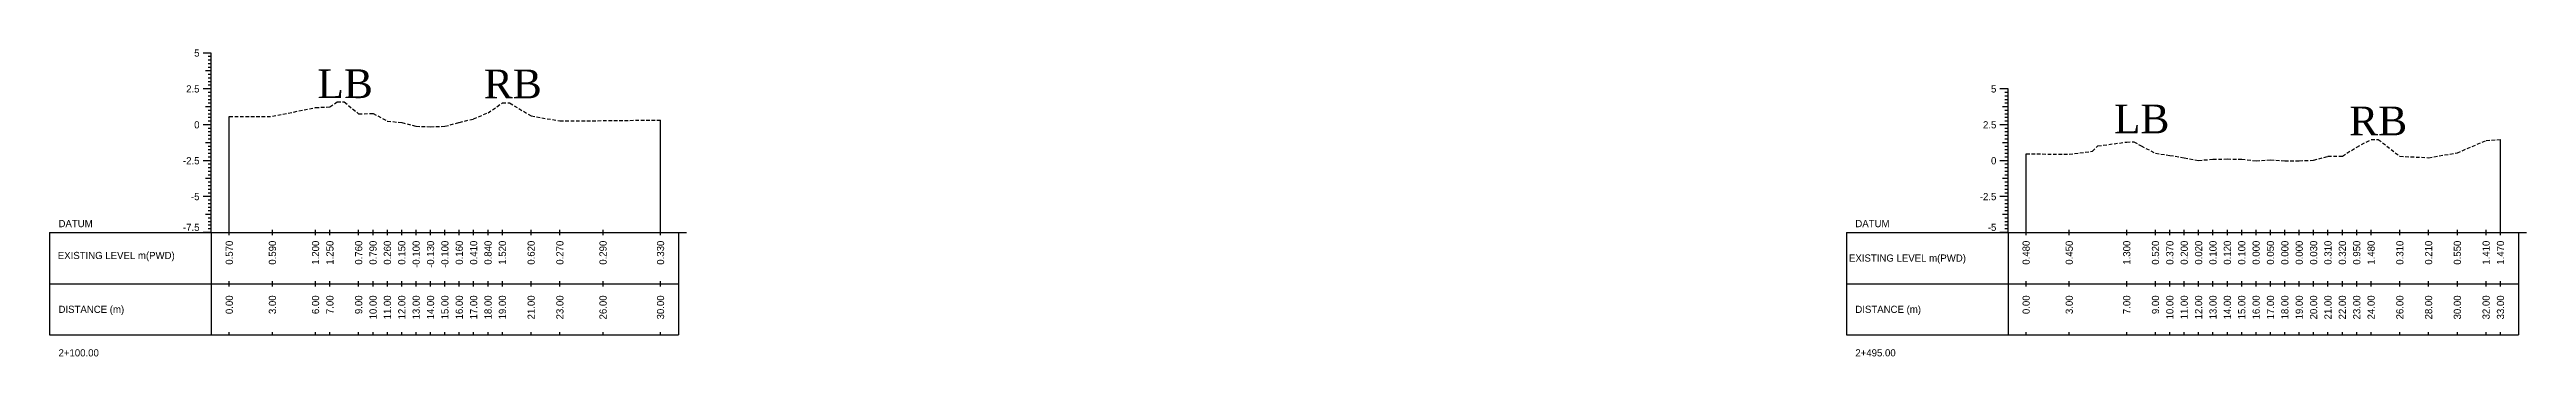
# Model space of a CAD drawing. Header units: inches. Extents: x 2552 to 3818, y -1499 to -1059.
# Drawn here: x 3636.4 to 3808.7, y -1364.3 to -1342.9 of the extents above; entities that cross this region are included whole.
import ezdxf
from ezdxf.enums import TextEntityAlignment as Align

# ---------------------------------------------------------------- set-up
doc = ezdxf.new("R2010")
doc.units = ezdxf.units.IN
doc.header["$MEASUREMENT"] = 0
doc.linetypes.add('HIDDEN', pattern=[0.375, 0.25, -0.125])
doc.layers.add('CS_Drawing', color=7, linetype='Continuous')
doc.layers.add('GL', color=3, linetype='HIDDEN')
doc.styles.add('romans', font='romans.shx')

msp = doc.modelspace()

# ---------------------------------------------------------------- linework, layer by layer
at = {"layer": 'CS_Drawing'}
for p, q in [((3647.63, -1343.17), (3647.06, -1343.17)), ((3647.63, -1343.17), (3647.23, -1343.17)), ((3647.63, -1343.17), (3647.4, -1343.17)), ((3647.63, -1343.42), (3647.4, -1343.42)), ((3647.63, -1343.67), (3647.4, -1343.67)), ((3647.63, -1343.92), (3647.4, -1343.92)), ((3647.63, -1355.67), (3647.63, -1343.17)), ((3647.63, -1345.67), (3647.06, -1345.67)), ((3647.63, -1344.42), (3647.23, -1344.42)), ((3647.63, -1345.67), (3647.23, -1345.67)), ((3647.63, -1344.17), (3647.4, -1344.17)), ((3647.63, -1344.42), (3647.4, -1344.42)), ((3647.63, -1344.67), (3647.4, -1344.67)), ((3647.63, -1344.92), (3647.4, -1344.92)), ((3647.63, -1345.17), (3647.4, -1345.17)), ((3647.63, -1345.42), (3647.4, -1345.42)), ((3647.63, -1345.67), (3647.4, -1345.67)), ((3772.63, -1345.67), (3772.06, -1345.67)), ((3772.63, -1345.67), (3772.23, -1345.67)), ((3772.63, -1345.67), (3772.4, -1345.67)), ((3772.63, -1355.67), (3772.63, -1345.67)), ((3647.63, -1346.92), (3647.23, -1346.92)), ((3647.63, -1345.92), (3647.4, -1345.92)), ((3647.63, -1346.17), (3647.4, -1346.17)), ((3647.63, -1346.42), (3647.4, -1346.42)), ((3647.63, -1346.67), (3647.4, -1346.67)), ((3647.63, -1346.92), (3647.4, -1346.92)), ((3647.63, -1347.17), (3647.4, -1347.17)), ((3647.63, -1347.42), (3647.4, -1347.42)), ((3772.63, -1346.92), (3772.23, -1346.92)), ((3772.63, -1345.92), (3772.4, -1345.92)), ((3772.63, -1346.17), (3772.4, -1346.17)), ((3772.63, -1346.42), (3772.4, -1346.42)), ((3772.63, -1346.67), (3772.4, -1346.67)), ((3772.63, -1346.92), (3772.4, -1346.92)), ((3772.63, -1347.17), (3772.4, -1347.17)), ((3772.63, -1347.42), (3772.4, -1347.42)), ((3647.63, -1348.17), (3647.06, -1348.17)), ((3647.63, -1348.17), (3647.23, -1348.17)), ((3647.63, -1347.67), (3647.4, -1347.67)), ((3647.63, -1347.92), (3647.4, -1347.92)), ((3647.63, -1348.17), (3647.4, -1348.17)), ((3647.63, -1348.42), (3647.4, -1348.42)), ((3647.63, -1348.67), (3647.4, -1348.67)), ((3647.63, -1348.92), (3647.4, -1348.92)), ((3647.63, -1349.17), (3647.4, -1349.17)), ((3648.88, -1355.67), (3648.88, -1347.6)), ((3678.88, -1355.67), (3678.88, -1347.84)), ((3772.63, -1348.17), (3772.06, -1348.17)), ((3772.63, -1348.17), (3772.23, -1348.17)), ((3772.63, -1347.67), (3772.4, -1347.67)), ((3772.63, -1347.92), (3772.4, -1347.92)), ((3772.63, -1348.17), (3772.4, -1348.17)), ((3772.63, -1348.42), (3772.4, -1348.42)), ((3772.63, -1348.67), (3772.4, -1348.67)), ((3772.63, -1348.92), (3772.4, -1348.92)), ((3772.63, -1349.17), (3772.4, -1349.17)), ((3806.88, -1355.67), (3806.88, -1349.2)), ((3647.63, -1350.67), (3647.06, -1350.67)), ((3647.63, -1349.42), (3647.23, -1349.42)), ((3647.63, -1350.67), (3647.23, -1350.67)), ((3647.63, -1349.42), (3647.4, -1349.42)), ((3647.63, -1349.67), (3647.4, -1349.67)), ((3647.63, -1349.92), (3647.4, -1349.92)), ((3647.63, -1350.17), (3647.4, -1350.17)), ((3647.63, -1350.42), (3647.4, -1350.42)), ((3647.63, -1350.67), (3647.4, -1350.67)), ((3647.63, -1350.92), (3647.4, -1350.92)), ((3772.63, -1350.67), (3772.06, -1350.67)), ((3772.63, -1349.42), (3772.23, -1349.42)), ((3772.63, -1350.67), (3772.23, -1350.67)), ((3772.63, -1349.42), (3772.4, -1349.42)), ((3772.63, -1349.67), (3772.4, -1349.67)), ((3772.63, -1349.92), (3772.4, -1349.92)), ((3772.63, -1350.17), (3772.4, -1350.17)), ((3772.63, -1350.42), (3772.4, -1350.42)), ((3772.63, -1350.67), (3772.4, -1350.67)), ((3772.63, -1350.92), (3772.4, -1350.92)), ((3773.88, -1355.67), (3773.88, -1350.19)), ((3647.63, -1351.92), (3647.23, -1351.92)), ((3647.63, -1351.17), (3647.4, -1351.17)), ((3647.63, -1351.42), (3647.4, -1351.42)), ((3647.63, -1351.67), (3647.4, -1351.67)), ((3647.63, -1351.92), (3647.4, -1351.92)), ((3647.63, -1352.17), (3647.4, -1352.17)), ((3647.63, -1352.42), (3647.4, -1352.42)), ((3772.63, -1351.92), (3772.23, -1351.92)), ((3772.63, -1351.17), (3772.4, -1351.17)), ((3772.63, -1351.42), (3772.4, -1351.42)), ((3772.63, -1351.67), (3772.4, -1351.67)), ((3772.63, -1351.92), (3772.4, -1351.92)), ((3772.63, -1352.17), (3772.4, -1352.17)), ((3772.63, -1352.42), (3772.4, -1352.42)), ((3647.63, -1353.17), (3647.06, -1353.17)), ((3647.63, -1353.17), (3647.23, -1353.17)), ((3647.63, -1352.67), (3647.4, -1352.67)), ((3647.63, -1352.92), (3647.4, -1352.92)), ((3647.63, -1353.17), (3647.4, -1353.17)), ((3647.63, -1353.42), (3647.4, -1353.42)), ((3647.63, -1353.67), (3647.4, -1353.67)), ((3647.63, -1353.92), (3647.4, -1353.92)), ((3647.63, -1354.17), (3647.4, -1354.17)), ((3772.63, -1353.17), (3772.06, -1353.17)), ((3772.63, -1353.17), (3772.23, -1353.17)), ((3772.63, -1352.67), (3772.4, -1352.67)), ((3772.63, -1352.92), (3772.4, -1352.92)), ((3772.63, -1353.17), (3772.4, -1353.17)), ((3772.63, -1353.42), (3772.4, -1353.42)), ((3772.63, -1353.67), (3772.4, -1353.67)), ((3772.63, -1353.92), (3772.4, -1353.92)), ((3772.63, -1354.17), (3772.4, -1354.17)), ((3636.38, -1355.67), (3647.63, -1355.67)), ((3636.38, -1355.67), (3636.38, -1362.8)), ((3647.63, -1355.67), (3647.06, -1355.67)), ((3647.63, -1354.42), (3647.23, -1354.42)), ((3647.63, -1355.67), (3647.23, -1355.67)), ((3647.63, -1354.42), (3647.4, -1354.42)), ((3647.63, -1354.67), (3647.4, -1354.67)), ((3647.63, -1354.92), (3647.4, -1354.92)), ((3647.63, -1355.17), (3647.4, -1355.17)), ((3647.63, -1355.42), (3647.4, -1355.42)), ((3647.63, -1355.67), (3647.4, -1355.67)), ((3647.63, -1355.67), (3680.13, -1355.67)), ((3647.63, -1355.67), (3647.63, -1362.8)), ((3648.88, -1355.86), (3648.88, -1355.49)), ((3651.88, -1355.86), (3651.88, -1355.49)), ((3654.88, -1355.86), (3654.88, -1355.49)), ((3655.88, -1355.86), (3655.88, -1355.49)), ((3657.88, -1355.86), (3657.88, -1355.49)), ((3658.88, -1355.86), (3658.88, -1355.49)), ((3659.88, -1355.86), (3659.88, -1355.49)), ((3660.88, -1355.86), (3660.88, -1355.49)), ((3661.88, -1355.86), (3661.88, -1355.49)), ((3662.88, -1355.86), (3662.88, -1355.49)), ((3663.88, -1355.86), (3663.88, -1355.49)), ((3664.88, -1355.86), (3664.88, -1355.49)), ((3665.88, -1355.86), (3665.88, -1355.49)), ((3666.88, -1355.86), (3666.88, -1355.49)), ((3667.88, -1355.86), (3667.88, -1355.49)), ((3669.88, -1355.86), (3669.88, -1355.49)), ((3671.88, -1355.86), (3671.88, -1355.49)), ((3674.88, -1355.86), (3674.88, -1355.49)), ((3678.88, -1355.86), (3678.88, -1355.49)), ((3680.13, -1355.67), (3680.69, -1355.67)), ((3680.13, -1355.67), (3680.52, -1355.67)), ((3680.13, -1355.67), (3680.35, -1355.67)), ((3680.13, -1355.67), (3680.13, -1362.8)), ((3761.38, -1355.67), (3772.63, -1355.67)), ((3761.38, -1355.67), (3761.38, -1362.8)), ((3772.63, -1355.67), (3772.06, -1355.67)), ((3772.63, -1354.42), (3772.23, -1354.42)), ((3772.63, -1355.67), (3772.23, -1355.67)), ((3772.63, -1354.42), (3772.4, -1354.42)), ((3772.63, -1354.67), (3772.4, -1354.67)), ((3772.63, -1354.92), (3772.4, -1354.92)), ((3772.63, -1355.17), (3772.4, -1355.17)), ((3772.63, -1355.42), (3772.4, -1355.42)), ((3772.63, -1355.67), (3772.4, -1355.67)), ((3772.63, -1355.67), (3808.13, -1355.67)), ((3772.63, -1355.67), (3772.63, -1362.8)), ((3773.88, -1355.86), (3773.88, -1355.49)), ((3776.88, -1355.86), (3776.88, -1355.49)), ((3780.88, -1355.86), (3780.88, -1355.49)), ((3782.88, -1355.86), (3782.88, -1355.49)), ((3783.88, -1355.86), (3783.88, -1355.49)), ((3784.88, -1355.86), (3784.88, -1355.49)), ((3785.88, -1355.86), (3785.88, -1355.49)), ((3786.88, -1355.86), (3786.88, -1355.49)), ((3787.88, -1355.86), (3787.88, -1355.49)), ((3788.88, -1355.86), (3788.88, -1355.49)), ((3789.88, -1355.86), (3789.88, -1355.49)), ((3790.88, -1355.86), (3790.88, -1355.49)), ((3791.88, -1355.86), (3791.88, -1355.49)), ((3792.88, -1355.86), (3792.88, -1355.49)), ((3793.88, -1355.86), (3793.88, -1355.49)), ((3794.88, -1355.86), (3794.88, -1355.49)), ((3795.88, -1355.86), (3795.88, -1355.49)), ((3796.88, -1355.86), (3796.88, -1355.49)), ((3797.88, -1355.86), (3797.88, -1355.49)), ((3799.88, -1355.86), (3799.88, -1355.49)), ((3801.88, -1355.86), (3801.88, -1355.49)), ((3803.88, -1355.86), (3803.88, -1355.49)), ((3805.88, -1355.86), (3805.88, -1355.49)), ((3806.88, -1355.86), (3806.88, -1355.49)), ((3808.13, -1355.67), (3808.69, -1355.67)), ((3808.13, -1355.67), (3808.52, -1355.67)), ((3808.13, -1355.67), (3808.35, -1355.67)), ((3808.13, -1355.67), (3808.13, -1362.8)), ((3636.38, -1359.24), (3647.63, -1359.24)), ((3647.63, -1359.24), (3680.13, -1359.24)), ((3647.63, -1359.24), (3680.13, -1359.24)), ((3648.88, -1359.42), (3648.88, -1359.05)), ((3651.88, -1359.42), (3651.88, -1359.05)), ((3654.88, -1359.42), (3654.88, -1359.05)), ((3655.88, -1359.42), (3655.88, -1359.05)), ((3657.88, -1359.42), (3657.88, -1359.05)), ((3658.88, -1359.42), (3658.88, -1359.05)), ((3659.88, -1359.42), (3659.88, -1359.05)), ((3660.88, -1359.42), (3660.88, -1359.05)), ((3661.88, -1359.42), (3661.88, -1359.05)), ((3662.88, -1359.42), (3662.88, -1359.05)), ((3663.88, -1359.42), (3663.88, -1359.05)), ((3664.88, -1359.42), (3664.88, -1359.05)), ((3665.88, -1359.42), (3665.88, -1359.05)), ((3666.88, -1359.42), (3666.88, -1359.05)), ((3667.88, -1359.42), (3667.88, -1359.05)), ((3669.88, -1359.42), (3669.88, -1359.05)), ((3671.88, -1359.42), (3671.88, -1359.05)), ((3674.88, -1359.42), (3674.88, -1359.05)), ((3678.88, -1359.42), (3678.88, -1359.05)), ((3761.38, -1359.24), (3772.63, -1359.24)), ((3772.63, -1359.24), (3808.13, -1359.24)), ((3772.63, -1359.24), (3808.13, -1359.24)), ((3773.88, -1359.42), (3773.88, -1359.05)), ((3776.88, -1359.42), (3776.88, -1359.05)), ((3780.88, -1359.42), (3780.88, -1359.05)), ((3782.88, -1359.42), (3782.88, -1359.05)), ((3783.88, -1359.42), (3783.88, -1359.05)), ((3784.88, -1359.42), (3784.88, -1359.05)), ((3785.88, -1359.42), (3785.88, -1359.05)), ((3786.88, -1359.42), (3786.88, -1359.05)), ((3787.88, -1359.42), (3787.88, -1359.05)), ((3788.88, -1359.42), (3788.88, -1359.05)), ((3789.88, -1359.42), (3789.88, -1359.05)), ((3790.88, -1359.42), (3790.88, -1359.05)), ((3791.88, -1359.42), (3791.88, -1359.05)), ((3792.88, -1359.42), (3792.88, -1359.05)), ((3793.88, -1359.42), (3793.88, -1359.05)), ((3794.88, -1359.42), (3794.88, -1359.05)), ((3795.88, -1359.42), (3795.88, -1359.05)), ((3796.88, -1359.42), (3796.88, -1359.05)), ((3797.88, -1359.42), (3797.88, -1359.05)), ((3799.88, -1359.42), (3799.88, -1359.05)), ((3801.88, -1359.42), (3801.88, -1359.05)), ((3803.88, -1359.42), (3803.88, -1359.05)), ((3805.88, -1359.42), (3805.88, -1359.05)), ((3806.88, -1359.42), (3806.88, -1359.05)), ((3636.38, -1362.8), (3647.63, -1362.8)), ((3647.63, -1362.8), (3680.13, -1362.8)), ((3648.88, -1362.8), (3648.88, -1362.61)), ((3651.88, -1362.8), (3651.88, -1362.61)), ((3654.88, -1362.8), (3654.88, -1362.61)), ((3655.88, -1362.8), (3655.88, -1362.61)), ((3657.88, -1362.8), (3657.88, -1362.61)), ((3658.88, -1362.8), (3658.88, -1362.61)), ((3659.88, -1362.8), (3659.88, -1362.61)), ((3660.88, -1362.8), (3660.88, -1362.61)), ((3661.88, -1362.8), (3661.88, -1362.61)), ((3662.88, -1362.8), (3662.88, -1362.61)), ((3663.88, -1362.8), (3663.88, -1362.61)), ((3664.88, -1362.8), (3664.88, -1362.61)), ((3665.88, -1362.8), (3665.88, -1362.61)), ((3666.88, -1362.8), (3666.88, -1362.61)), ((3667.88, -1362.8), (3667.88, -1362.61)), ((3669.88, -1362.8), (3669.88, -1362.61)), ((3671.88, -1362.8), (3671.88, -1362.61)), ((3674.88, -1362.8), (3674.88, -1362.61)), ((3678.88, -1362.8), (3678.88, -1362.61)), ((3761.38, -1362.8), (3772.63, -1362.8)), ((3772.63, -1362.8), (3808.13, -1362.8)), ((3773.88, -1362.8), (3773.88, -1362.61)), ((3776.88, -1362.8), (3776.88, -1362.61)), ((3780.88, -1362.8), (3780.88, -1362.61)), ((3782.88, -1362.8), (3782.88, -1362.61)), ((3783.88, -1362.8), (3783.88, -1362.61)), ((3784.88, -1362.8), (3784.88, -1362.61)), ((3785.88, -1362.8), (3785.88, -1362.61)), ((3786.88, -1362.8), (3786.88, -1362.61)), ((3787.88, -1362.8), (3787.88, -1362.61)), ((3788.88, -1362.8), (3788.88, -1362.61)), ((3789.88, -1362.8), (3789.88, -1362.61)), ((3790.88, -1362.8), (3790.88, -1362.61)), ((3791.88, -1362.8), (3791.88, -1362.61)), ((3792.88, -1362.8), (3792.88, -1362.61)), ((3793.88, -1362.8), (3793.88, -1362.61)), ((3794.88, -1362.8), (3794.88, -1362.61)), ((3795.88, -1362.8), (3795.88, -1362.61)), ((3796.88, -1362.8), (3796.88, -1362.61)), ((3797.88, -1362.8), (3797.88, -1362.61)), ((3799.88, -1362.8), (3799.88, -1362.61)), ((3801.88, -1362.8), (3801.88, -1362.61)), ((3803.88, -1362.8), (3803.88, -1362.61)), ((3805.88, -1362.8), (3805.88, -1362.61)), ((3806.88, -1362.8), (3806.88, -1362.61))]:
    msp.add_line(p, q, dxfattribs=at)
at = {"layer": 'GL'}
for points in [[(3648.88, -1347.6), (3651.88, -1347.58), (3654.88, -1346.97), (3655.88, -1346.92), (3656.38, -1346.58), (3656.88, -1346.58), (3657.88, -1347.41), (3658.88, -1347.38), (3659.88, -1347.91), (3660.88, -1348.02), (3661.88, -1348.27), (3662.88, -1348.3), (3663.88, -1348.27), (3664.88, -1348.01), (3665.88, -1347.76), (3666.88, -1347.33), (3667.88, -1346.65), (3668.38, -1346.65), (3669.88, -1347.55), (3671.88, -1347.9), (3674.88, -1347.88), (3678.88, -1347.84)], [(3773.88, -1350.19), (3776.88, -1350.22), (3778.49, -1350.01), (3778.88, -1349.64), (3780.88, -1349.37), (3781.38, -1349.35), (3781.88, -1349.64), (3782.88, -1350.15), (3783.88, -1350.3), (3784.88, -1350.47), (3785.88, -1350.65), (3786.88, -1350.57), (3787.88, -1350.55), (3788.88, -1350.57), (3789.88, -1350.67), (3790.88, -1350.62), (3791.88, -1350.67), (3792.88, -1350.67), (3793.88, -1350.64), (3794.88, -1350.36), (3795.88, -1350.35), (3796.88, -1349.72), (3797.88, -1349.19), (3798.38, -1349.19), (3799.88, -1350.36), (3801.88, -1350.46), (3803.88, -1350.12), (3805.88, -1349.26), (3806.88, -1349.2), (3806.88, -1349.2)]]:
    msp.add_lwpolyline(points, dxfattribs=at)

# ---------------------------------------------------------------- texts
at = {"char_height": 2, "width": 204.3733, "attachment_point": 1, "style": 'romans'}
for s, insert in [('{\\fTimes New Roman|b0|i0|c0|p18;LB}', (3655.01, -1344.31)), ('{\\fTimes New Roman|b0|i0|c0|p18;RB}', (3666.59, -1344.32)), ('{\\fTimes New Roman|b0|i0|c0|p18;LB}', (3779.99, -1346.76)), ('{\\fTimes New Roman|b0|i0|c0|p18;RB}', (3796.36, -1346.9))]:
    msp.add_mtext(s, dxfattribs=dict(at, insert=insert))
at = {"layer": 'CS_Drawing'}
for s, p in [('5', (3646.81, -1343.17)), ('2.5', (3646.81, -1345.67)), ('5', (3771.81, -1345.67)), ('0', (3646.81, -1348.17)), ('2.5', (3771.81, -1348.17)), ('-2.5', (3646.81, -1350.67)), ('0', (3771.81, -1350.67)), ('-5', (3646.81, -1353.17)), ('-2.5', (3771.81, -1353.17))]:
    msp.add_text(s, height=0.5, dxfattribs=at).set_placement(p, align=Align.MIDDLE_RIGHT)
for s, p in [('DATUM', (3637, -1355.05)), ('DATUM', (3762, -1355.05)), ('EXISTING LEVEL m(PWD)', (3636.95, -1357.27)), ('EXISTING LEVEL m(PWD)', (3761.56, -1357.45)), ('DISTANCE (m)', (3637, -1361.02)), ('DISTANCE (m)', (3762, -1361.02)), ('2+100.00', (3637, -1364.05)), ('2+495.00', (3762, -1364.05))]:
    msp.add_text(s, height=0.5, dxfattribs=at).set_placement(p, align=Align.MIDDLE_LEFT)
for s, p in [('-7.5', (3646.81, -1355.56)), ('-5', (3771.81, -1355.56))]:
    msp.add_text(s, height=0.5, dxfattribs=at).set_placement(p, align=Align.RIGHT)
for s, p in [('0.570', (3648.88, -1356.24)), ('0.590', (3651.88, -1356.24)), ('1.200', (3654.88, -1356.24)), ('1.250', (3655.88, -1356.24)), ('0.760', (3657.88, -1356.24)), ('0.790', (3658.88, -1356.24)), ('0.260', (3659.88, -1356.24)), ('0.150', (3660.88, -1356.24)), ('-0.100', (3661.88, -1356.24)), ('-0.130', (3662.88, -1356.24)), ('-0.100', (3663.88, -1356.24)), ('0.160', (3664.88, -1356.24)), ('0.410', (3665.88, -1356.24)), ('0.840', (3666.88, -1356.24)), ('1.520', (3667.88, -1356.24)), ('0.620', (3669.88, -1356.24)), ('0.270', (3671.88, -1356.24)), ('0.290', (3674.88, -1356.24)), ('0.330', (3678.88, -1356.24)), ('0.480', (3773.88, -1356.24)), ('0.450', (3776.88, -1356.24)), ('1.300', (3780.88, -1356.24)), ('0.520', (3782.88, -1356.24)), ('0.370', (3783.88, -1356.24)), ('0.200', (3784.88, -1356.24)), ('0.020', (3785.88, -1356.24)), ('0.100', (3786.88, -1356.24)), ('0.120', (3787.88, -1356.24)), ('0.100', (3788.88, -1356.24)), ('0.000', (3789.88, -1356.24)), ('0.050', (3790.88, -1356.24)), ('0.000', (3791.88, -1356.24)), ('0.000', (3792.88, -1356.24)), ('0.030', (3793.88, -1356.24)), ('0.310', (3794.88, -1356.24)), ('0.320', (3795.88, -1356.24)), ('0.950', (3796.88, -1356.24)), ('1.480', (3797.88, -1356.24)), ('0.310', (3799.88, -1356.24)), ('0.210', (3801.88, -1356.24)), ('0.550', (3803.88, -1356.24)), ('1.410', (3805.88, -1356.24)), ('1.470', (3806.88, -1356.24)), ('0.00', (3648.88, -1360.05)), ('3.00', (3651.88, -1360.05)), ('6.00', (3654.88, -1360.05)), ('7.00', (3655.88, -1360.05)), ('9.00', (3657.88, -1360.05)), ('10.00', (3658.88, -1360.05)), ('11.00', (3659.88, -1360.05)), ('12.00', (3660.88, -1360.05)), ('13.00', (3661.88, -1360.05)), ('14.00', (3662.88, -1360.05)), ('15.00', (3663.88, -1360.05)), ('16.00', (3664.88, -1360.05)), ('17.00', (3665.88, -1360.05)), ('18.00', (3666.88, -1360.05)), ('19.00', (3667.88, -1360.05)), ('21.00', (3669.88, -1360.05)), ('23.00', (3671.88, -1360.05)), ('26.00', (3674.88, -1360.05)), ('30.00', (3678.88, -1360.05)), ('0.00', (3773.88, -1360.05)), ('3.00', (3776.88, -1360.05)), ('7.00', (3780.88, -1360.05)), ('9.00', (3782.88, -1360.05)), ('10.00', (3783.88, -1360.05)), ('11.00', (3784.88, -1360.05)), ('12.00', (3785.88, -1360.05)), ('13.00', (3786.88, -1360.05)), ('14.00', (3787.88, -1360.05)), ('15.00', (3788.88, -1360.05)), ('16.00', (3789.88, -1360.05)), ('17.00', (3790.88, -1360.05)), ('18.00', (3791.88, -1360.05)), ('19.00', (3792.88, -1360.05)), ('20.00', (3793.88, -1360.05)), ('21.00', (3794.88, -1360.05)), ('22.00', (3795.88, -1360.05)), ('23.00', (3796.88, -1360.05)), ('24.00', (3797.88, -1360.05)), ('26.00', (3799.88, -1360.05)), ('28.00', (3801.88, -1360.05)), ('30.00', (3803.88, -1360.05)), ('32.00', (3805.88, -1360.05)), ('33.00', (3806.88, -1360.05))]:
    msp.add_text(s, height=0.5, rotation=90, dxfattribs=at).set_placement(p, align=Align.MIDDLE_RIGHT)

doc.saveas('drawing.dxf')
